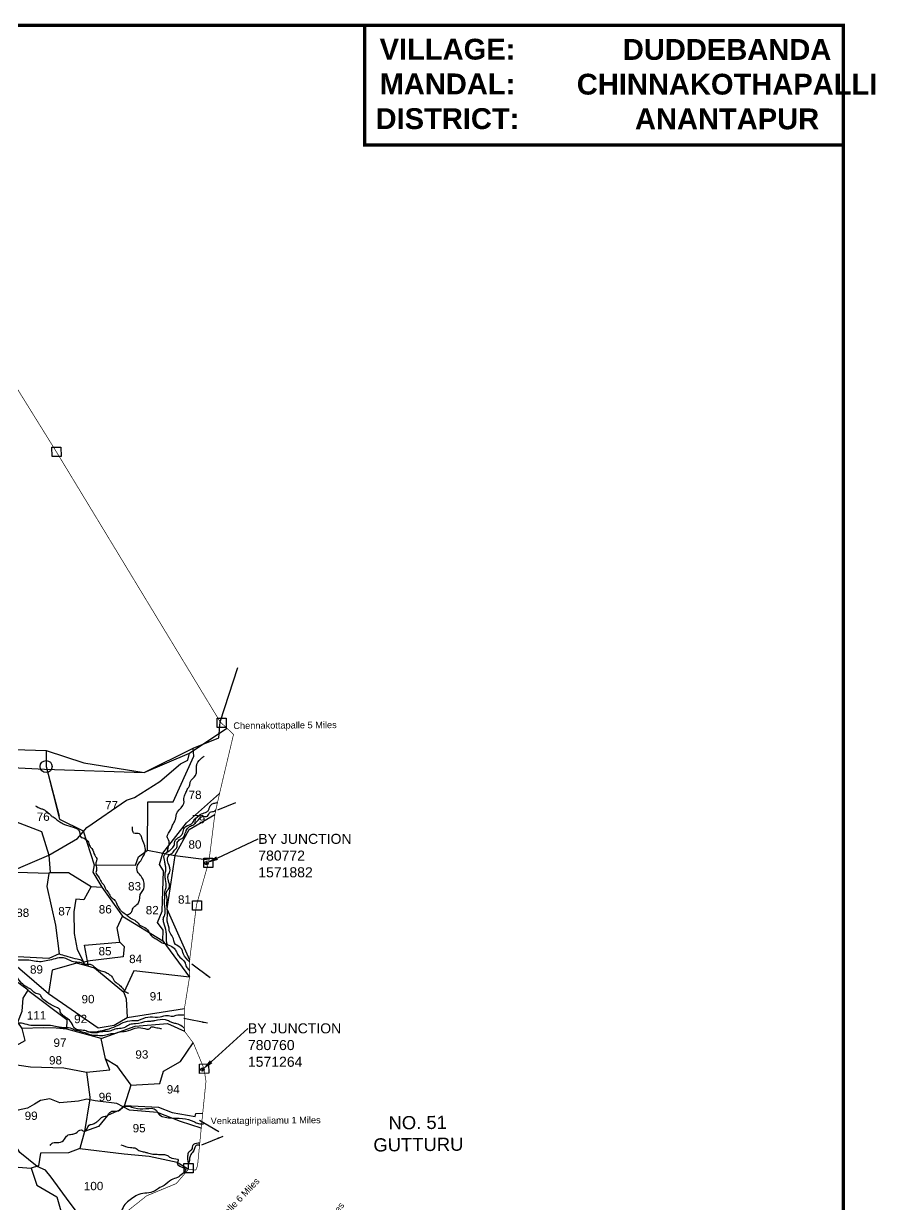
# Model space of a CAD drawing. Header units: inches. Extents: x 775404 to 782774, y 1566046 to 1574394.
# Drawn here: x 780225 to 782774, y 1570861 to 1574394 of the extents above; entities that cross this region are included whole.
import ezdxf
from ezdxf import colors
from ezdxf.entities.mleader import LeaderData, LeaderLine
from ezdxf.enums import TextEntityAlignment as Align
from ezdxf.math import Vec2, Vec3

# ---------------------------------------------------------------- set-up
doc = ezdxf.new("R2010")
doc.units = ezdxf.units.IN
doc.header["$MEASUREMENT"] = 0
doc.header["$PDMODE"] = 32
doc.header["$PDSIZE"] = 10
doc.linetypes.add('ACAD_ISO02W100', pattern=[15, 12, -3])
for name, color, linetype in [('CANAL1', 242, 'Continuous'), ('CSMark', 72, 'Continuous'), ('PLOT', 7, 'Continuous'), ('PLOT NO', 7, 'Continuous'), ('ROADS', 6, 'Continuous'), ('STREAM', 4, 'Continuous'), ('STREAM FLOW', 5, 'Continuous'), ('VILLAGE BOUNDARY', 5, 'Continuous'), ('VILLAGE NAME', 1, 'Continuous'), ('VILLAGE STONES', 1, 'Continuous')]:
    doc.layers.add(name, color=color, linetype=linetype)
doc.styles.get("Standard").update_dxf_attribs({"font": 'arial.ttf'})
doc.linetypes.add('DOTS', pattern='A,1e-06,-3,["●",Standard,S=3,R=0,X=-1.25,Y=-1.25],-3', length=6.000001)
doc.dimstyles.get("Standard").update_dxf_attribs({"dimtxt": 0.18, "dimasz": 15, "dimexe": 0.18, "dimexo": 0.0625, "dimgap": 0.09, "dimtad": 0, "dimtih": 1, "dimtoh": 1, "dimdec": 4, "dimzin": 0, "dimdsep": 46, "dimtxsty": 'Standard', "dimcen": 0.09, "dimadec": 0, "dimazin": 0, "dimtfac": 1, "dimtdec": 4, "dimtofl": 0, "dimtmove": 0, "dimatfit": 3, "dimfxl": 1, "dimtolj": 1, "dimtzin": 0, "dimarcsym": 0})

msp = doc.modelspace()

# ---------------------------------------------------------------- linework, layer by layer
at = {"color": 1, "linetype": 'ByBlock', "lineweight": -2, "ltscale": 200}
for p in [(780772, 1571882), (780760, 1571264)]:
    msp.add_point(p, dxfattribs=at)
at = {"layer": 'CANAL1', "color": 3}
msp.add_lwpolyline([(780292, 1572171), (780331.1, 1572022.9)], dxfattribs=at)
msp.add_circle((780292, 1572171), 17.9, dxfattribs=at)
at = {"layer": 'CSMark', "color": 5, "const_width": 10}
for points in [[(775408.6, 1574389), (782678.4, 1574389), (782678.4, 1566053.2), (775408.6, 1566053.2)], [(782678.4, 1574389), (781245.6, 1574389), (781245.6, 1574030.9), (782678.4, 1574030.9)]]:
    msp.add_lwpolyline(points, close=True, dxfattribs=at)
at = {"layer": 'PLOT'}
for points in [[(779939.1, 1572229.7), (780292.1, 1572219), (780405, 1572182), (780585, 1572152.6), (780731.8, 1572225.7), (780809.4, 1572256.7), (780813.2, 1572304.3)], [(780292.1, 1572219), (780292, 1572171), (780332.4, 1572013.7), (780402.9, 1571978.6), (780435.5, 1571877.1), (780559.2, 1571876.1), (780568, 1571900.4), (780595, 1571920.4), (780596.5, 1572065), (780671.9, 1572065.4), (780733.7, 1572201.9), (780731.8, 1572225.7)], [(780072.3, 1572130.8), (780100.6, 1572132.2), (780107.9, 1572103.8), (780136.6, 1572084.8), (780129.4, 1572032.9), (780277.8, 1571976.1), (780300.4, 1571906), (780304.5, 1571853.4), (780299.6, 1571850.9), (780204.5, 1571853.7), (780123.1, 1571816.7)], [(780435.5, 1571877.1), (780432, 1571854.7), (780458.5, 1571810.2), (780520.3, 1571722.7), (780641.7, 1571649.7), (780642.3, 1571680.9), (780625.7, 1571703.8), (780639.5, 1571738.5), (780643.1, 1571859), (780631.6, 1571878.1), (780641, 1571911.4), (780712.3, 1572002.1), (780811.1, 1572090.4)], [(779413.6, 1572019.9), (779500.6, 1571996.9), (779577.8, 1571951.1), (779600.6, 1571911.2), (779660.4, 1571884.3), (779728.9, 1571888.3), (779770.3, 1571850), (779781.8, 1571853.9), (779827, 1571860.5), (779856.7, 1571846), (779911.5, 1571858.9), (780060.8, 1571838.6), (780123.1, 1571816.7), (780170.1, 1571602), (780298.7, 1571492.1), (780448.1, 1571389.3), (780495.3, 1571397.3), (780534.4, 1571419.7), (780706, 1571446.7)], [(780595, 1571920.4), (780677.3, 1571904.4), (780719.8, 1571982.8), (780796.9, 1572027.1)], [(780677.3, 1571904.4), (780653.8, 1571745.4), (780721.6, 1571592.6)], [(780677.3, 1571904.4), (780779.9, 1571891.6)], [(780304.5, 1571853.4), (780359.3, 1571853.9), (780426.8, 1571812.4), (780458.5, 1571810.2)], [(780299.6, 1571850.9), (780293.6, 1571812.4), (780319.9, 1571696.1), (780330.9, 1571610.2), (780300.5, 1571596.2), (780169.7, 1571603.7)], [(780426.8, 1571812.4), (780404.4, 1571771.9), (780380.8, 1571773.6), (780374.7, 1571736.4), (780375.6, 1571670.9), (780384.9, 1571623.8), (780403.6, 1571586.3), (780416.3, 1571588.2), (780406.4, 1571636), (780512.8, 1571645.7), (780525.7, 1571632.4), (780522.2, 1571601.3), (780416.3, 1571588.2)], [(780512.8, 1571645.7), (780504.6, 1571688.4), (780520.3, 1571722.7)], [(780641.7, 1571649.7), (780721.2, 1571540.6), (780554.7, 1571560), (780524.8, 1571494.6), (780531.7, 1571475.8), (780534.4, 1571419.7)], [(780005.9, 1571241.4), (780045.6, 1571249.4), (780066.5, 1571241.2), (780067.4, 1571258.2), (780177.8, 1571282.4), (780182.6, 1571325.2), (780229.3, 1571350.8), (780220.6, 1571387.1), (780207.2, 1571406.4), (780219.8, 1571438.9), (780222.8, 1571478.3), (780238, 1571501.6), (780188.5, 1571539.1), (780176.3, 1571532), (780094.5, 1571604)], [(780524.8, 1571494.6), (780437.1, 1571567.9), (780417, 1571573.4), (780383.1, 1571582.5), (780310, 1571561.3), (780298.7, 1571492.1)], [(780416.3, 1571588.2), (780417, 1571573.4)], [(780237.1, 1571501.6), (780354, 1571414.1), (780353.1, 1571384.7)], [(780456.9, 1571357.6), (780558.9, 1571394), (780655.5, 1571402), (780706.2, 1571378.9)], [(780177.8, 1571282.4), (780245.4, 1571272.8), (780345.1, 1571269.5), (780412.6, 1571256.4), (780483, 1571263.2), (780469.9, 1571295.9), (780456.9, 1571357.6), (780354.4, 1571384.9), (780322.3, 1571388.5), (780283.6, 1571389), (780220.6, 1571387.1)], [(780469.9, 1571295.9), (780502.6, 1571276.1), (780546, 1571217.5), (780632.7, 1571222.8), (780643.2, 1571259), (780694, 1571288), (780732.5, 1571344)], [(780412.6, 1571256.4), (780422.4, 1571181.4), (780421.5, 1571170.7), (780407.1, 1571078.6)], [(780546, 1571217.5), (780525.7, 1571154.6), (780511.7, 1571142.4), (780475.5, 1571126.7), (780448.9, 1571093.9), (780407.1, 1571078.6), (780392.5, 1571028.3), (780358.9, 1571014.6), (780275.2, 1571013.9), (780269.5, 1570975.8), (780247.4, 1570969.5), (780264.4, 1570918), (780324.1, 1570883.2), (780335.7, 1570841.7), (780326.3, 1570797), (780415.2, 1570794.6), (780483.8, 1570799.8)], [(780526.4, 1571156.5), (780628.8, 1571151.8), (780669.2, 1571135.4), (780738.1, 1571123.5), (780739.9, 1571132.5), (780760.7, 1571133.6)], [(780392.5, 1571028.3), (780525.8, 1571011.8), (780600.2, 1571004.8), (780684.4, 1570987), (780718, 1570965.7)], [(779941.2, 1570947.5), (780111, 1570968.5), (780158.7, 1570973.5), (780208.5, 1570972.1), (780247.4, 1570969.5)]]:
    msp.add_lwpolyline(points, dxfattribs=at)
for points in [[(780303.9, 1571037.4), (780312.2, 1571045.3), (780329.8, 1571046.1), (780347.3, 1571056), (780355.6, 1571066.8), (780368.6, 1571070.8), (780381.2, 1571073.9), (780397.1, 1571083.4), (780407.1, 1571078.6), (780420.4, 1571097.9), (780433.7, 1571101.6), (780438.5, 1571104.6), (780448.2, 1571111.2), (780461.4, 1571123), (780475.5, 1571126.7), (780482.4, 1571136.1), (780511.7, 1571142.4), (780523.1, 1571152.2), (780556.8, 1571149.5), (780590.6, 1571147.2), (780621.2, 1571142.9), (780625.6, 1571135.8), (780700.7, 1571118.2), (780734.2, 1571108.4), (780748.3, 1571102.4), (780762.6, 1571101.5)], [(780718, 1570965.7), (780717.7, 1570985.8), (780716.1, 1570998.2), (780716.7, 1571008.8), (780719.5, 1571017.6), (780729.8, 1571028.4), (780731.2, 1571036.1), (780734.2, 1571040.6), (780752.1, 1571045.2)], [(780515.8, 1571039.1), (780544.2, 1571031), (780561.1, 1571028.1), (780572.7, 1571020.6), (780585.6, 1571017.9), (780595.7, 1571014.7), (780611.1, 1571011.5), (780624.4, 1571010.6), (780639.4, 1571010), (780652.7, 1571008.3), (780661.3, 1571002.5), (780668.5, 1570999.2), (780687.2, 1570993.3), (780684.5, 1570983.8), (780696.5, 1570973.2), (780709.9, 1570964.7), (780700.3, 1570952.3), (780685.1, 1570941.5), (780667.1, 1570934.1), (780645.2, 1570917.2), (780628.5, 1570908.7), (780616, 1570900.4), (780569.4, 1570890.4), (780551.9, 1570880.6), (780522.2, 1570851.9), (780511, 1570830.8), (780466.9, 1570828.1), (780434, 1570807.3), (780417.9, 1570798.7), (780382.2, 1570806.3)], [(780750.8, 1571037.9), (780740.8, 1571036.6), (780736, 1571028), (780733.8, 1571022.1), (780725.5, 1571009.6), (780721.5, 1570999.2), (780720.6, 1570988.8), (780717.9, 1570982.2)]]:
    msp.add_spline(points, degree=3, dxfattribs=at)
at = {"layer": 'ROADS', "linetype": 'DOTS', "ltscale": 3.5}
for points in [[(780813.2, 1572304.3), (780866.2, 1572467.6)], [(780062.5, 1571638.2), (780093.4, 1571724.1), (780098.6, 1571758.9), (780123.7, 1571828.1), (780216.7, 1571870.2), (780300.4, 1571906), (780385.6, 1571955.6), (780414.1, 1571988.2), (780532.5, 1572070.3), (780556.2, 1572077.8), (780632.3, 1572126.1), (780694.2, 1572179.2), (780716.1, 1572190), (780721.2, 1572211.4), (780833.1, 1572285.7)], [(779320.8, 1572262.1), (779344.6, 1572269.3), (779422.4, 1572254.5), (779584.7, 1572232.9), (779743, 1572205.5), (779959.8, 1572179.6), (780287.1, 1572163.4), (780585, 1572152.6), (780721.2, 1572211.4)], [(780427.5, 1570779.2), (780360.6, 1570868.7), (780306.6, 1570942.4), (780290.2, 1570963.5), (780265.2, 1570974.5), (780212.8, 1571016), (780197.3, 1571042.9), (780118.4, 1571113.9), (780106.6, 1571137.7), (780095.2, 1571210.1), (780084.7, 1571230.5), (780045.7, 1571239.9), (780020.3, 1571244.3), (780010.2, 1571253.4), (780006.6, 1571299.1), (780013.6, 1571341.5), (780004.5, 1571370.4), (780004.8, 1571392.9), (780015.6, 1571437.1), (780021.1, 1571540.1), (780031.4, 1571591.1), (780041.9, 1571613.9), (780062.5, 1571638.2)], [(780756.3, 1571088.8), (780694.1, 1571108.3), (780625.6, 1571135.8), (780541.2, 1571142.2), (780503.6, 1571163), (780438.7, 1571170.1), (780414, 1571175.6), (780389.1, 1571169.6), (780333.4, 1571164.4), (780303.3, 1571176.5), (780275.6, 1571171.5), (780257, 1571160.8), (780236.4, 1571149.1), (780208.7, 1571142.6), (780132.9, 1571100.8)]]:
    msp.add_lwpolyline(points, dxfattribs=at)
at = {"layer": 'STREAM', "color": 4}
for points in [[(780654.8, 1571915.2), (780657.3, 1571926.9), (780660.4, 1571942.8), (780658.6, 1571951.2), (780654.5, 1571960.2), (780665.6, 1571982.9), (780670.2, 1571995.8), (780677.5, 1572008.2), (780681.7, 1572026.6), (780685.2, 1572035.4), (780704.2, 1572060.6), (780704.8, 1572079.6), (780710.6, 1572093.5), (780715.8, 1572105.3), (780721.4, 1572113.5), (780723.2, 1572124.3), (780738.7, 1572144.2), (780742.2, 1572155), (780741.7, 1572167), (780743.5, 1572178.4), (780758.5, 1572196.9), (780765.3, 1572202.1)], [(780260.5, 1572053.3), (780275.3, 1572045.4), (780284.6, 1572042.7), (780292.3, 1572037.4), (780303.8, 1572027.7), (780309.4, 1572021.9), (780316, 1572018.4), (780321.8, 1572013.7), (780332.5, 1572005.4), (780347, 1571997.5), (780372.9, 1571989.4), (780383.3, 1571985.2), (780389.7, 1571980.4), (780392, 1571975.6), (780397.2, 1571958.8), (780401.5, 1571957.8), (780416.4, 1571947.3), (780420, 1571940.8), (780422.2, 1571934.3), (780425.2, 1571929.5), (780428.8, 1571925.8), (780437.4, 1571905.3), (780442.2, 1571898.9), (780443.7, 1571891.7), (780440.9, 1571883.2), (780442.9, 1571863.1), (780441.4, 1571851), (780449.1, 1571841), (780452.9, 1571834.1), (780461.9, 1571819.9), (780464.4, 1571817.3), (780469.1, 1571807), (780478.3, 1571793.1), (780487.4, 1571778.9), (780498.1, 1571770.3), (780502.3, 1571762.4), (780507.9, 1571750.9), (780514.2, 1571741.2), (780522, 1571734.8), (780534.9, 1571725.4), (780544.7, 1571717), (780560.9, 1571708.3), (780569.5, 1571699.5), (780574.2, 1571695.5), (780591.2, 1571686.5), (780606.8, 1571665.2), (780618.4, 1571656.7), (780630.6, 1571649.2), (780636.2, 1571645), (780647.8, 1571641.3), (780654.1, 1571638.8), (780672.7, 1571629.4), (780680.6, 1571619.6), (780687.3, 1571606.2), (780707.9, 1571583.6), (780710.4, 1571575), (780716.9, 1571564.9), (780721.4, 1571560.2)], [(780654.9, 1571638.4), (780652.5, 1571647.2), (780651.9, 1571656.5), (780652.2, 1571665.1), (780651.4, 1571677.2), (780644.7, 1571703.1), (780643, 1571716.7), (780647.1, 1571727.6), (780648.6, 1571736), (780646.5, 1571769.7), (780647.5, 1571781.5), (780647.5, 1571795.9), (780651.1, 1571809.2), (780649.4, 1571833), (780648.6, 1571837.6), (780648.6, 1571853.3), (780650.6, 1571864.5), (780648.9, 1571875.1), (780646.9, 1571886.6), (780645.4, 1571904.6), (780652.1, 1571913.4), (780657.8, 1571917.1), (780665.9, 1571923.2), (780671.1, 1571928.6), (780675.1, 1571934.7), (780676.3, 1571939.5), (780677.2, 1571946.5), (780683.8, 1571955.9), (780692.2, 1571961), (780698.5, 1571967.2), (780700.9, 1571972.1), (780706.5, 1571987.8), (780709.8, 1571991.1), (780731.6, 1572003.6), (780737.6, 1572014.6), (780745.9, 1572020.9), (780752.9, 1572027.2), (780769.4, 1572033.6), (780776.9, 1572038.8), (780780.5, 1572046.7), (780783.2, 1572053.1), (780791.7, 1572060.6), (780802.3, 1572062.7), (780805.4, 1572065.1)], [(780721.5, 1571586.4), (780703.3, 1571609.7), (780695.7, 1571627.9), (780679.4, 1571638.9), (780670.7, 1571661.8), (780661.3, 1571677.2), (780659.8, 1571686.9), (780654.2, 1571715.9), (780655.2, 1571722.9), (780653.8, 1571765.4), (780654.5, 1571776.2), (780652.1, 1571794.7), (780658.1, 1571804.3), (780661.5, 1571814.5), (780656.9, 1571834.2), (780657.8, 1571847.1), (780660.9, 1571853.2), (780663.3, 1571860.9), (780654.9, 1571889.4), (780659.5, 1571904.8), (780672.5, 1571914.5), (780676.5, 1571921), (780683.3, 1571928.2), (780684.7, 1571943.5), (780693.4, 1571953.1), (780703.1, 1571958.8), (780708.6, 1571971.1), (780711.6, 1571979.2), (780720.7, 1571991.2), (780734.4, 1571997.6), (780742.4, 1572005.5), (780754.3, 1572017.9), (780760.4, 1572021.7), (780775, 1572022.5), (780783, 1572034.7), (780796.4, 1572037.2), (780800.2, 1572041.8)], [(780533.2, 1571726.8), (780547.5, 1571735.6), (780551, 1571744.3), (780557.6, 1571753), (780563.5, 1571757.6), (780572.7, 1571776.7), (780573.8, 1571788.1), (780581.7, 1571800.1), (780585.8, 1571813.3), (780583.3, 1571830.4), (780573.2, 1571846.1), (780565.7, 1571855.9), (780565.8, 1571875.3), (780575.3, 1571889.1), (780583.8, 1571904.2), (780588.5, 1571915.6), (780588.7, 1571926.1), (780578.9, 1571956.2), (780574.9, 1571965.4), (780571, 1571969.6), (780554.7, 1571971.5), (780550.8, 1571979.5), (780550.4, 1571990.6)], [(779904.8, 1571816.3), (779917.3, 1571817.9), (779928.2, 1571814.9), (779940.6, 1571814.1), (779953.8, 1571817.5), (779960.2, 1571818.4), (779969.5, 1571814.8), (779978.7, 1571817.5), (780005.8, 1571814.8), (780014.9, 1571816.6), (780023.5, 1571819), (780043.9, 1571813.3), (780061.8, 1571813.2), (780084.7, 1571805.6), (780093.3, 1571800.4), (780105.4, 1571793.3), (780112.7, 1571781.3), (780118.4, 1571767.3), (780124.8, 1571756), (780131.4, 1571737.2), (780131.2, 1571723.7), (780139.9, 1571702.3), (780140.3, 1571682.1), (780139.2, 1571673), (780143, 1571655.2), (780147.3, 1571646.6), (780153.3, 1571636), (780163.6, 1571631.7), (780169.8, 1571622.9), (780178.7, 1571609.3), (780183.3, 1571599.2), (780185.1, 1571597.7), (780200.1, 1571594), (780218.2, 1571592.3), (780226, 1571592.7), (780235.2, 1571592.8), (780277.5, 1571587.9), (780297.4, 1571591.3), (780320.1, 1571596.7), (780342.7, 1571599.3), (780369.4, 1571589), (780388.5, 1571585.7), (780396.5, 1571584.5), (780406.3, 1571580), (780420.7, 1571579.4), (780426, 1571578.9), (780443.8, 1571565.1), (780460.6, 1571558.9), (780474.9, 1571553.1), (780484.2, 1571546.3), (780489.9, 1571541.1), (780493.9, 1571533.3), (780504.7, 1571522), (780512, 1571516.5), (780523.3, 1571504), (780526.8, 1571499.1), (780539, 1571493.2)], [(780706.2, 1571387.3), (780699.3, 1571393.5), (780682.8, 1571401.3), (780671, 1571403.8), (780661.1, 1571408.2), (780649.2, 1571412.7), (780617.5, 1571410.1), (780607, 1571408.5), (780595.3, 1571407.9), (780559.2, 1571400.9), (780542.7, 1571398.9), (780529.2, 1571391.2), (780493.5, 1571383.4), (780478.7, 1571378), (780466.1, 1571377.8), (780447.3, 1571374.7), (780435.6, 1571373.7), (780420.2, 1571376.5), (780411.9, 1571379.7), (780376.8, 1571388.5), (780370.5, 1571399.2), (780358.2, 1571415.4), (780334.4, 1571437.2), (780332.7, 1571443.8), (780323.7, 1571449.7), (780293, 1571466.7), (780279.1, 1571479.7), (780273.3, 1571488.3), (780257.9, 1571493.5), (780246.5, 1571504.4), (780237.1, 1571509.3), (780226.2, 1571515.9), (780199.8, 1571549.7), (780190.7, 1571563.4), (780177.3, 1571574.2), (780172.2, 1571578.8), (780147.5, 1571598.9), (780139.3, 1571610.8), (780131.8, 1571624), (780108.9, 1571632.2), (780091.3, 1571641.4), (780082.3, 1571644.5), (780052.6, 1571641.4), (780046.3, 1571637.7), (780034, 1571633.5), (780018.2, 1571633.4), (780012.9, 1571634.6), (779985.7, 1571633.5), (779971.8, 1571638), (779950.5, 1571641.6), (779938.8, 1571644.2), (779922, 1571651.6), (779896.5, 1571657.1), (779889.8, 1571659), (779844.5, 1571673.9), (779825.6, 1571665.6), (779817.2, 1571663.5), (779805.3, 1571664.4), (779793.7, 1571659.7), (779784.6, 1571655.4), (779753.6, 1571654.3), (779743.5, 1571647.9), (779729.8, 1571643.9), (779719.5, 1571636.3), (779726, 1571619.9), (779746.9, 1571607.9), (779749.4, 1571602.9), (779751.3, 1571594.9)], [(780330.9, 1571610.2), (780350.6, 1571604.3), (780377.8, 1571596.6), (780403.6, 1571586.3), (780406, 1571580.1)], [(779216.6, 1571099), (779223.7, 1571099.1), (779230.8, 1571103.3), (779248.5, 1571109.6), (779256.2, 1571110.7), (779260, 1571121.9), (779274, 1571126.1), (779281.2, 1571129.6), (779286.4, 1571134.5), (779297.1, 1571138), (779341.5, 1571142.6), (779360.5, 1571140), (779368.1, 1571135.4), (779396.8, 1571135.3), (779410.6, 1571130.7), (779429.2, 1571130.3), (779443.1, 1571128.6), (779458.3, 1571126.3), (779485.3, 1571129.4), (779503.1, 1571129.9), (779520.5, 1571133.9), (779528.2, 1571139.5), (779543.8, 1571141.9), (779558.2, 1571145.7), (779597.6, 1571150), (779605, 1571154.2), (779626.3, 1571154.6), (779646.9, 1571153.8), (779656.3, 1571155.2), (779667.6, 1571154.7), (779688.6, 1571146.6), (779700.7, 1571148), (779720.4, 1571156.7), (779743.3, 1571163.7), (779756.6, 1571172.7), (779779.2, 1571177.4), (779792.6, 1571186.5), (779810.4, 1571189.6), (779830.7, 1571197.4), (779877.6, 1571208.4), (779888.1, 1571209.5), (779897.4, 1571214), (779907.2, 1571219), (779910.2, 1571226.5), (779909.6, 1571253.7), (779920.5, 1571262.7), (779944.7, 1571272.4), (779967.3, 1571282), (779985, 1571293.7), (779992, 1571301.7), (780005.2, 1571306.4), (780019.5, 1571316.7), (780043.7, 1571340.7), (780058.1, 1571351.8), (780086.9, 1571353.1), (780096.8, 1571361.5), (780113.6, 1571368.7), (780123.5, 1571377.5), (780139.4, 1571381), (780150.8, 1571391.2), (780171.1, 1571397.2), (780197.4, 1571400.2), (780215.6, 1571404.1), (780228.1, 1571401.3), (780252.7, 1571396.8), (780267.6, 1571396.9), (780286.9, 1571396.7), (780310.6, 1571396.3), (780330.2, 1571391.9), (780343.3, 1571390.1), (780358.9, 1571389.8), (780377.9, 1571383.5), (780395.6, 1571378.5), (780411.8, 1571373.5), (780423.1, 1571369), (780447.2, 1571366.9), (780466.5, 1571366.7), (780483.3, 1571371.4), (780497.5, 1571372.1), (780507.9, 1571375.8), (780531.7, 1571378.9), (780559, 1571388), (780581.5, 1571388.4), (780602.7, 1571387.4), (780605.5, 1571391.3), (780615.7, 1571391.4), (780631.1, 1571388), (780637.1, 1571387.1)], [(780413.2, 1571378.5), (780437.1, 1571376.9), (780459.7, 1571381.2), (780480.7, 1571386.3), (780507.3, 1571397.3), (780522.9, 1571404.6), (780548.8, 1571411), (780567.3, 1571411.4), (780576.3, 1571414.6), (780603.2, 1571422), (780633.3, 1571421.5), (780654.7, 1571426.1), (780669.9, 1571423.7), (780681.7, 1571427.4), (780700.2, 1571427.8), (780706.4, 1571427.6)]]:
    msp.add_spline(points, degree=3, dxfattribs=at)
at = {"layer": 'VILLAGE BOUNDARY', "color": 5, "linetype": 'ACAD_ISO02W100', "ltscale": 5, "const_width": 2.03}
msp.add_lwpolyline([(779912.8, 1573772.9), (780323.2, 1573111.8), (780813.2, 1572304.3), (780853, 1572267.1), (780811.1, 1572090.4), (780796.9, 1572027.1), (780779.5, 1571888.3), (780742.1, 1571757.1), (780721.6, 1571592.6), (780721.2, 1571540.6), (780706, 1571446.7), (780706.2, 1571378.9), (780732.5, 1571344), (780764.4, 1571267.5), (780770.5, 1571229.2), (780760.9, 1571135.6), (780745.2, 1570975.9), (780739.9, 1570963.4), (780718, 1570965.7), (780681.7, 1570923.1), (780592.9, 1570886.4), (780483.8, 1570799.8)], dxfattribs=at)
at = {"layer": 'VILLAGE STONES'}
for points in [[(780309.4, 1573126.5), (780336.4, 1573126.7), (780336.7, 1573098.8), (780309.6, 1573098.5)], [(780803.5, 1572315.6), (780830.5, 1572315.8), (780830.8, 1572287.9), (780803.8, 1572287.6)], [(780763.8, 1571896.7), (780790.8, 1571896.9), (780791.1, 1571869), (780764, 1571868.7)], [(780730, 1571768.9), (780757, 1571769.1), (780757.2, 1571741.2), (780730.2, 1571740.9)], [(780751.3, 1571280.7), (780778.3, 1571281), (780778.6, 1571253), (780751.5, 1571252.8)], [(780704.6, 1570983.1), (780731.7, 1570983.4), (780731.9, 1570955.4), (780704.9, 1570955.2)]]:
    msp.add_lwpolyline(points, close=True, dxfattribs=at)

# ---------------------------------------------------------------- texts
at = {"layer": 'PLOT NO'}
for s, p in [('77', (780488, 1572055.4)), ('78', (780737.9, 1572086.3)), ('76', (780283.2, 1572020.8)), ('79', (780748.6, 1572013.2)), ('80', (780737.5, 1571937.7)), ('83', (780556.7, 1571812.7)), ('81', (780706.1, 1571773.2)), ('87', (780347.8, 1571737.9)), ('86', (780469, 1571743.7)), ('82', (780609.6, 1571741.2)), ('88', (780221.9, 1571733.4)), ('85', (780468.3, 1571618.4)), ('84', (780559.9, 1571595.3)), ('89', (780263.1, 1571563.8)), ('90', (780417.4, 1571475)), ('91', (780621.4, 1571483.5)), ('111', (780263.4, 1571426.5)), ('92', (780395.1, 1571415.6)), ('97', (780333.5, 1571344.7)), ('98', (780320.1, 1571291.9)), ('93', (780578.6, 1571309.3)), ('94', (780672.4, 1571205.1)), ('96', (780468.8, 1571182.3)), ('99', (780247.1, 1571125.9)), ('95', (780570.4, 1571088.9)), ('100', (780434, 1570915.6))]:
    msp.add_text(s, height=25, rotation=0.51, dxfattribs=at).set_placement(p, align=Align.MIDDLE_CENTER)
at = {"layer": 'VILLAGE NAME'}
for s, rotation, p in [('Chennakottapalle 5 Miles', 0.51, (780852.5, 1572283.2)), ('Venkatagiripaliamu 1 Miles', 0.51, (780784.6, 1571100.7)), ('Chennakottapalle 6 Miles ', 46.3486, (780719, 1570704.8)), ('Venkatagiripaliamu 1 Miles', 54.8547, (780996.2, 1570588.7))]:
    msp.add_text(s, height=19.726, rotation=rotation, dxfattribs=at).set_placement(p)
at = {"layer": 'VILLAGE NAME', "color": 1, "insert": (781270.9, 1571124.1), "char_height": 39.453, "width": 269.766, "attachment_point": 1, "rotation": 0.51}
msp.add_mtext('   NO. 51 GUTTURU', dxfattribs=at)
at = {"layer": 'VILLAGE STONES', "char_height": 62.335, "attachment_point": 2}
for s, insert, width in [('{\\fArial|b1|i0|c0|p34;VILLAGE:\\PMANDAL:\\PDISTRICT:}', (781493.4, 1574348.7), 422.64), ('{\\fArial|b1|i0|c0|p34;\\C1;DUDDEBANDA\\PCHINNAKOTHAPALLI\\PANANTAPUR }', (782330.4, 1574347.9), 1191.736)]:
    msp.add_mtext(s, dxfattribs=dict(at, insert=insert, width=width))

# ---------------------------------------------------------------- leaders
at = {"color": 1, "linetype": 'ByBlock', "lineweight": -2, "ltscale": 200}
ml = msp.add_multileader_mtext('Standard', dxfattribs=at)
ml.set_content('BY JUNCTION\\P780772\\P1571882', color=1)
ml.set_leader_properties()
ml.build(insert=Vec2(0, 0))
ml.multileader.update_dxf_attribs({"dogleg_length": 0.36, "arrow_head_size": 35})
ctx = ml.context
ctx.base_point, ctx.char_height, ctx.arrow_head_size, ctx.landing_gap_size, ctx.plane_origin = Vec3(780926.9, 1571954.2), 30, 35, 0.09, Vec3(780293.9, 1572155.6)
notes = []
notes.append((ctx, [(0, (1, 1, 0), (780926.6, 1571954.2), (1, 0), 0.36, [(0, [(780772, 1571882)], 0, [])])]))
ctx.mtext.insert, ctx.mtext.flow_direction = Vec3(780927, 1571969.5), 5
ml = msp.add_multileader_mtext('Standard', dxfattribs=at)
ml.set_content('BY JUNCTION\\P780760\\P1571264', color=1)
ml.set_leader_properties()
ml.build(insert=Vec2(0, 0))
ml.multileader.update_dxf_attribs({"dogleg_length": 0.36, "arrow_head_size": 35})
ctx = ml.context
ctx.base_point, ctx.char_height, ctx.arrow_head_size, ctx.landing_gap_size, ctx.plane_origin = Vec3(780895.9, 1571387.2), 30, 35, 0.09, Vec3(780240.8, 1571382.3)
notes.append((ctx, [(0, (1, 1, 0), (780895.6, 1571387.2), (1, 0), 0.36, [(0, [(780760, 1571264)], 0, [])])]))
ctx.mtext.insert, ctx.mtext.flow_direction = Vec3(780896, 1571402.5), 5
at = {"layer": 'STREAM FLOW'}
for points, override in [([(780806, 1572041.1), (780860, 1572062.9)], {"dimasz": 10, "dimgap": 0.09, "dimtad": 0}), ([(780782.7, 1571539), (780728.1, 1571579.5)], {"dimgap": 0.09, "dimtad": 0}), ([(780774.6, 1571403.3), (780703.9, 1571417.2)], {"dimgap": 0.09, "dimtad": 0}), ([(780809.2, 1571078.2), (780751, 1571111.4)], {"dimgap": 0.09, "dimtad": 0}), ([(780820.7, 1571064.3), (780757.1, 1571038.2)], {"dimgap": 0.09, "dimtad": 0})]:
    msp.add_leader(points, dimstyle='Standard', override=override, dxfattribs=at)
for ctx, leaders in notes:
    for number, flags, end, landing, length, lines in leaders:
        leader = LeaderData()
        leader.index, (leader.has_last_leader_line, leader.has_dogleg_vector, leader.attachment_direction) = number, flags
        leader.last_leader_point, leader.dogleg_vector, leader.dogleg_length = Vec3(end), Vec3(landing), length
        for number, points, colour, breaks in lines:
            line = LeaderLine()
            line.index, line.vertices, line.color, line.breaks = number, Vec3.list(points), colors.encode_raw_color(colour), breaks
            leader.lines.append(line)
        ctx.leaders.append(leader)

doc.saveas('drawing.dxf')
